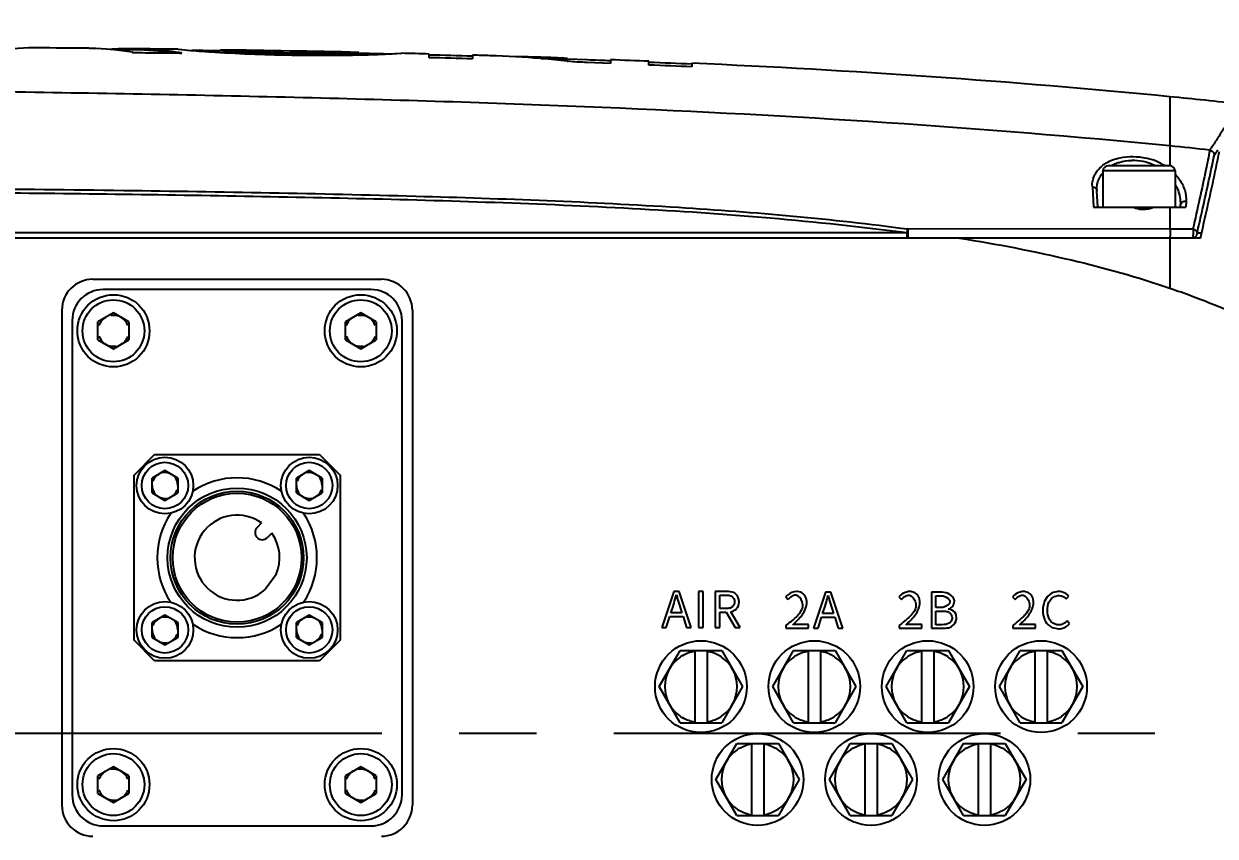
# Model space of a CAD drawing. Header units: millimetres. Extents: x 5828 to 6704, y 123 to 421.
# Drawn here: x 6404.3 to 6410.08, y 195.84 to 199.78 of the extents above; entities that cross this region are included whole.
import ezdxf
from ezdxf import colors
from ezdxf.entities.mleader import LeaderData, LeaderLine
from ezdxf.math import Vec2, Vec3

# ---------------------------------------------------------------- set-up
doc = ezdxf.new("R2010")
doc.units = ezdxf.units.MM
doc.linetypes.add('CENTER', pattern=[0.6, 0.375, -0.075, 0.075, -0.075])
for name, color, linetype in [('中心线', 7, 'Continuous'), ('外形图', 7, 'Continuous'), ('多重引线', 7, 'Continuous')]:
    doc.layers.add(name, color=color, linetype=linetype)
doc.styles.add('微软雅黑', font='msyh.ttc', dxfattribs={"height": 1.5})

msp = doc.modelspace()

# ---------------------------------------------------------------- linework, layer by layer
at = {"layer": '中心线', "linetype": 'CENTER', "ltscale": 5}
msp.add_line((6392.1624, 196.3399), (6436.3067, 196.3399), dxfattribs=at)
at = {"layer": '外形图', "color": 7, "linetype": 'Continuous'}
for p, q in [((6404.8275, 199.6403), (6404.8313, 199.6396)), ((6404.8275, 199.6402), (6404.8313, 199.6396)), ((6404.832, 199.6575), (6404.8292, 199.6575)), ((6404.832, 199.6574), (6404.8292, 199.6575)), ((6404.8318, 199.6525), (6404.8292, 199.6525)), ((6404.8318, 199.6524), (6404.8292, 199.6525)), ((6405.0481, 199.6549), (6405.0648, 199.6533)), ((6405.0482, 199.6549), (6405.0481, 199.6549)), ((6405.0483, 199.6549), (6405.0482, 199.6549)), ((6405.0648, 199.6533), (6405.0665, 199.6532)), ((6405.2546, 199.6471), (6405.2546, 199.6521)), ((6405.2546, 199.6521), (6405.2547, 199.6521)), ((6405.2648, 199.6513), (6405.2546, 199.6521)), ((6405.2648, 199.6463), (6405.2546, 199.6471)), ((6405.3546, 199.641), (6405.3546, 199.646)), ((6405.5892, 199.6335), (6405.5892, 199.6385)), ((6405.8262, 199.6326), (6405.8262, 199.6377)), ((6405.9252, 199.6401), (6405.9253, 199.6401)), ((6405.9254, 199.6351), (6405.9254, 199.6401)), ((6406.1107, 199.6344), (6406.1315, 199.6354)), ((6406.1258, 199.6352), (6406.1315, 199.6354)), ((6406.1315, 199.6354), (6406.1315, 199.6354)), ((6406.2671, 199.6142), (6406.2671, 199.6321)), ((6406.4767, 199.6264), (6406.4767, 199.6085)), ((6406.8082, 199.6098), (6406.8153, 199.6093)), ((6406.8083, 199.6099), (6406.8153, 199.6093)), ((6406.9358, 199.5973), (6406.9421, 199.5967)), ((6406.9359, 199.5974), (6406.9421, 199.5967)), ((6406.9368, 199.6051), (6406.9368, 199.6101)), ((6407.033, 199.6033), (6406.9368, 199.6068)), ((6407.1464, 199.5863), (6407.0326, 199.5906)), ((6407.1464, 199.6041), (6407.1464, 199.5863)), ((6407.3326, 199.5787), (6407.3326, 199.5966)), ((6407.5408, 199.5875), (6407.5408, 199.5697)), ((6409.8598, 199.4248), (6409.8598, 199.1865)), ((6409.8599, 199.1864), (6409.8598, 199.09)), ((6410.066, 199.1853), (6410.0532, 199.1657)), ((6410.0754, 199.1428), (6410.0919, 199.1678)), ((6409.5348, 199.0649), (6409.5348, 198.8899)), ((6409.8848, 199.0649), (6409.5348, 199.0649)), ((6409.8598, 199.0899), (6409.5598, 199.0899)), ((6409.8848, 199.0649), (6409.8848, 198.8899)), ((6409.4835, 198.9879), (6409.489, 198.8897)), ((6409.5098, 198.8899), (6409.5057, 198.9692)), ((6409.489, 198.8899), (6409.9373, 198.8899)), ((6409.8598, 198.89), (6409.8598, 198.7833)), ((6409.9103, 198.8988), (6409.9098, 198.8899)), ((6409.9385, 198.9166), (6409.9373, 198.8899)), ((6394.8601, 198.766), (6408.5854, 198.766)), ((6409.8598, 198.7833), (6408.5879, 198.784)), ((6409.992, 198.7649), (6410.0138, 198.7649)), ((6410.0082, 198.7399), (6394.859, 198.7399)), ((6409.8598, 198.7399), (6409.8598, 198.497)), ((6404.6348, 198.5399), (6406.0348, 198.5399)), ((6405.9848, 198.4899), (6404.6848, 198.4899)), ((6404.4848, 198.3899), (6404.4848, 195.9899)), ((6404.7348, 198.3765), (6404.6598, 198.3332)), ((6404.8098, 198.3332), (6404.7348, 198.3765)), ((6405.9348, 198.3765), (6405.8598, 198.3332)), ((6406.0098, 198.3332), (6405.9348, 198.3765)), ((6406.1848, 198.3899), (6406.1848, 195.9899)), ((6404.5348, 198.3399), (6404.5348, 196.0399)), ((6404.6598, 198.2466), (6404.6598, 198.3332)), ((6404.8098, 198.3332), (6404.8098, 198.2466)), ((6405.8598, 198.2466), (6405.8598, 198.3332)), ((6406.0098, 198.3332), (6406.0098, 198.2466)), ((6406.1348, 196.0399), (6406.1348, 198.3399)), ((6404.6598, 198.2466), (6404.7348, 198.2033)), ((6404.7348, 198.2033), (6404.8098, 198.2466)), ((6405.8598, 198.2466), (6405.9348, 198.2033)), ((6405.9348, 198.2033), (6406.0098, 198.2466)), ((6404.8348, 197.5899), (6404.9348, 197.6899)), ((6404.9348, 197.6899), (6405.7348, 197.6899)), ((6405.7348, 197.6899), (6405.8348, 197.5899)), ((6404.9848, 197.6121), (6404.9223, 197.576)), ((6405.0473, 197.576), (6404.9848, 197.6121)), ((6405.6848, 197.6121), (6405.6223, 197.576)), ((6405.7473, 197.576), (6405.6848, 197.6121)), ((6404.8348, 196.7899), (6404.8348, 197.5899)), ((6404.9223, 197.5038), (6404.9223, 197.576)), ((6405.0473, 197.576), (6405.0473, 197.5038)), ((6405.6223, 197.5038), (6405.6223, 197.576)), ((6405.7473, 197.576), (6405.7473, 197.5038)), ((6405.8348, 197.5899), (6405.8348, 196.7899)), ((6404.9223, 197.5038), (6404.9848, 197.4678)), ((6404.9848, 197.4678), (6405.0473, 197.5038)), ((6405.6223, 197.5038), (6405.6848, 197.4678)), ((6405.6848, 197.4678), (6405.7473, 197.5038)), ((6405.4538, 197.3584), (6405.4321, 197.3366)), ((6405.4815, 197.2872), (6405.5033, 197.3089)), ((6405.5242, 197.1081), (6405.4711, 197.0351)), ((6407.4539, 197.0262), (6407.3945, 196.8512)), ((6407.4785, 197.0262), (6407.4539, 197.0262)), ((6407.538, 196.8512), (6407.4785, 197.0262)), ((6407.5733, 197.0262), (6407.5733, 196.8512)), ((6407.5955, 197.0262), (6407.5733, 197.0262)), ((6407.5955, 196.8512), (6407.5955, 197.0262)), ((6407.6539, 197.0262), (6407.6539, 196.8512)), ((6407.7088, 197.0262), (6407.6539, 197.0262)), ((6408.1897, 197.0226), (6408.1303, 196.8476)), ((6408.2143, 197.0226), (6408.1897, 197.0226)), ((6408.2738, 196.8476), (6408.2143, 197.0226)), ((6408.7025, 197.0226), (6408.7025, 196.8476)), ((6408.7545, 197.0226), (6408.7025, 197.0226)), ((6407.6761, 196.9434), (6407.6761, 197.0083)), ((6407.6761, 197.0083), (6407.7055, 197.0083)), ((6407.9959, 197.0002), (6408.0086, 196.9877)), ((6408.0161, 196.9955), (6408.0086, 196.9877)), ((6408.545, 197.0002), (6408.5576, 196.9877)), ((6408.7247, 196.9481), (6408.7247, 197.0052)), ((6408.7247, 197.0052), (6408.7517, 197.0052)), ((6409.0961, 197.0002), (6409.1088, 196.9877)), ((6409.3573, 196.9899), (6409.3692, 197.0042)), ((6404.9848, 196.9121), (6404.9223, 196.876)), ((6405.0473, 196.876), (6404.9848, 196.9121)), ((6405.6848, 196.9121), (6405.6223, 196.876)), ((6405.7473, 196.876), (6405.6848, 196.9121)), ((6407.4169, 196.8512), (6407.4339, 196.9047)), ((6407.4339, 196.9047), (6407.4979, 196.9047)), ((6407.4394, 196.9223), (6407.448, 196.9491)), ((6407.4924, 196.9223), (6407.4394, 196.9223)), ((6407.484, 196.9491), (6407.4924, 196.9223)), ((6407.4979, 196.9047), (6407.5146, 196.8512)), ((6407.7055, 196.9434), (6407.6761, 196.9434)), ((6407.6761, 196.8512), (6407.6761, 196.9255)), ((6407.6761, 196.9255), (6407.7076, 196.9255)), ((6407.7076, 196.9255), (6407.7501, 196.8512)), ((6407.7752, 196.8512), (6407.7303, 196.9278)), ((6408.1527, 196.8476), (6408.1697, 196.9011)), ((6408.1697, 196.9011), (6408.2337, 196.9011)), ((6408.1752, 196.9187), (6408.1838, 196.9455)), ((6408.2282, 196.9187), (6408.1752, 196.9187)), ((6408.2198, 196.9455), (6408.2282, 196.9187)), ((6408.2337, 196.9011), (6408.2504, 196.8476)), ((6408.7507, 196.9481), (6408.7247, 196.9481)), ((6408.7247, 196.8653), (6408.7247, 196.9312)), ((6408.7247, 196.9312), (6408.7552, 196.9312)), ((6404.9223, 196.8038), (6404.9223, 196.876)), ((6405.0473, 196.876), (6405.0473, 196.8038)), ((6405.6223, 196.8038), (6405.6223, 196.876)), ((6405.7473, 196.876), (6405.7473, 196.8038)), ((6407.3945, 196.8512), (6407.4169, 196.8512)), ((6407.5146, 196.8512), (6407.538, 196.8512)), ((6407.5733, 196.8512), (6407.5955, 196.8512)), ((6407.6539, 196.8512), (6407.6761, 196.8512)), ((6407.7501, 196.8512), (6407.7752, 196.8512)), ((6407.9969, 196.8605), (6407.9969, 196.8476)), ((6407.9969, 196.8476), (6408.1069, 196.8476)), ((6408.1069, 196.8665), (6408.0585, 196.8665)), ((6408.1069, 196.8476), (6408.1069, 196.8665)), ((6408.1303, 196.8476), (6408.1527, 196.8476)), ((6408.2504, 196.8476), (6408.2738, 196.8476)), ((6408.5459, 196.8605), (6408.5459, 196.8476)), ((6408.5459, 196.8476), (6408.656, 196.8476)), ((6408.656, 196.8665), (6408.6075, 196.8665)), ((6408.656, 196.8476), (6408.656, 196.8665)), ((6408.7025, 196.8476), (6408.7583, 196.8476)), ((6408.7552, 196.8653), (6408.7247, 196.8653)), ((6409.0971, 196.8605), (6409.0971, 196.8476)), ((6409.0971, 196.8476), (6409.2072, 196.8476)), ((6409.2072, 196.8665), (6409.1587, 196.8665)), ((6409.2072, 196.8476), (6409.2072, 196.8665)), ((6409.2887, 196.8517), (6409.3198, 196.8445)), ((6409.3735, 196.8696), (6409.3613, 196.8834)), ((6404.9348, 196.6899), (6404.8348, 196.7899)), ((6404.9223, 196.8038), (6404.9848, 196.7678)), ((6404.9848, 196.7678), (6405.0473, 196.8038)), ((6405.6223, 196.8038), (6405.6848, 196.7678)), ((6405.6848, 196.7678), (6405.7473, 196.8038)), ((6405.8348, 196.7899), (6405.7348, 196.6899)), ((6407.3828, 196.5649), (6407.4838, 196.7399)), ((6407.4838, 196.7399), (6407.6859, 196.7399)), ((6407.5548, 196.7373), (6407.5548, 196.3925)), ((6407.6148, 196.7386), (6407.6148, 196.3912)), ((6407.6859, 196.7399), (6407.7869, 196.5649)), ((6407.9328, 196.5649), (6408.0338, 196.7399)), ((6408.0338, 196.7399), (6408.2359, 196.7399)), ((6408.1048, 196.7373), (6408.1048, 196.3925)), ((6408.1648, 196.7386), (6408.1648, 196.3912)), ((6408.2359, 196.7399), (6408.3369, 196.5649)), ((6408.4828, 196.5649), (6408.5838, 196.7399)), ((6408.5838, 196.7399), (6408.7859, 196.7399)), ((6408.6548, 196.7373), (6408.6548, 196.3925)), ((6408.7148, 196.7386), (6408.7148, 196.3912)), ((6408.7859, 196.7399), (6408.8869, 196.5649)), ((6409.0328, 196.5649), (6409.1338, 196.7399)), ((6409.1338, 196.7399), (6409.3359, 196.7399)), ((6409.2048, 196.7373), (6409.2048, 196.3925)), ((6409.2648, 196.7386), (6409.2648, 196.3912)), ((6409.3359, 196.7399), (6409.4369, 196.5649)), ((6405.7348, 196.6899), (6404.9348, 196.6899)), ((6407.4838, 196.3899), (6407.3828, 196.5649)), ((6407.7869, 196.5649), (6407.6859, 196.3899)), ((6408.0338, 196.3899), (6407.9328, 196.5649)), ((6408.3369, 196.5649), (6408.2359, 196.3899)), ((6408.5838, 196.3899), (6408.4828, 196.5649)), ((6408.8869, 196.5649), (6408.7859, 196.3899)), ((6409.1338, 196.3899), (6409.0328, 196.5649)), ((6409.4369, 196.5649), (6409.3359, 196.3899)), ((6407.4838, 196.3899), (6407.6859, 196.3899)), ((6408.0338, 196.3899), (6408.2359, 196.3899)), ((6408.5838, 196.3899), (6408.7859, 196.3899)), ((6409.1338, 196.3899), (6409.3359, 196.3899)), ((6407.6578, 196.1149), (6407.7588, 196.2899)), ((6407.7588, 196.2899), (6407.9609, 196.2899)), ((6407.8298, 196.2873), (6407.8298, 195.9425)), ((6407.8898, 196.2886), (6407.8898, 195.9412)), ((6407.9609, 196.2899), (6408.0619, 196.1149)), ((6408.2078, 196.1149), (6408.3088, 196.2899)), ((6408.3088, 196.2899), (6408.5109, 196.2899)), ((6408.3798, 196.2873), (6408.3798, 195.9425)), ((6408.4398, 196.2886), (6408.4398, 195.9412)), ((6408.5109, 196.2899), (6408.6119, 196.1149)), ((6408.7578, 196.1149), (6408.8588, 196.2899)), ((6408.8588, 196.2899), (6409.0609, 196.2899)), ((6408.9298, 196.2873), (6408.9298, 195.9425)), ((6408.9898, 196.2886), (6408.9898, 195.9412)), ((6409.0609, 196.2899), (6409.1619, 196.1149)), ((6404.7348, 196.1765), (6404.6598, 196.1332)), ((6404.8098, 196.1332), (6404.7348, 196.1765)), ((6405.9348, 196.1765), (6405.8598, 196.1332)), ((6406.0098, 196.1332), (6405.9348, 196.1765)), ((6404.6598, 196.0466), (6404.6598, 196.1332)), ((6404.8098, 196.1332), (6404.8098, 196.0466)), ((6405.8598, 196.0466), (6405.8598, 196.1332)), ((6406.0098, 196.1332), (6406.0098, 196.0466)), ((6407.7588, 195.9399), (6407.6578, 196.1149)), ((6408.0619, 196.1149), (6407.9609, 195.9399)), ((6408.3088, 195.9399), (6408.2078, 196.1149)), ((6408.6119, 196.1149), (6408.5109, 195.9399)), ((6408.8588, 195.9399), (6408.7578, 196.1149)), ((6409.1619, 196.1149), (6409.0609, 195.9399)), ((6404.6598, 196.0466), (6404.7348, 196.0033)), ((6404.7348, 196.0033), (6404.8098, 196.0466)), ((6405.8598, 196.0466), (6405.9348, 196.0033)), ((6405.9348, 196.0033), (6406.0098, 196.0466)), ((6407.7588, 195.9399), (6407.9609, 195.9399)), ((6408.3088, 195.9399), (6408.5109, 195.9399)), ((6408.8588, 195.9399), (6409.0609, 195.9399)), ((6404.6848, 195.8899), (6405.9848, 195.8899))]:
    msp.add_line(p, q, dxfattribs=at)
for centre, radius in [((6404.7348, 198.2899), 0.175), ((6405.9348, 198.2899), 0.175), ((6404.7348, 198.2899), 0.15), ((6405.9348, 198.2899), 0.15), ((6404.9848, 197.5399), 0.1375), ((6404.9848, 197.5399), 0.1125), ((6405.6848, 197.5399), 0.1375), ((6405.6848, 197.5399), 0.1125), ((6405.3348, 197.1899), 0.3375), ((6405.3348, 197.1899), 0.3225), ((6405.3348, 197.1899), 0.3125), ((6404.9848, 196.8399), 0.1375), ((6405.6848, 196.8399), 0.1375), ((6404.9848, 196.8399), 0.1125), ((6405.6848, 196.8399), 0.1125), ((6407.5848, 196.5649), 0.2225), ((6408.1348, 196.5649), 0.2225), ((6408.6848, 196.5649), 0.2225), ((6409.2348, 196.5649), 0.2225), ((6407.8598, 196.1149), 0.2225), ((6408.4098, 196.1149), 0.2225), ((6408.9598, 196.1149), 0.2225), ((6404.7348, 196.0899), 0.175), ((6405.9348, 196.0899), 0.175), ((6404.7348, 196.0899), 0.15), ((6405.9348, 196.0899), 0.15)]:
    msp.add_circle(centre, radius, dxfattribs=at)
for centre, radius, start, end in [((6404.3567, 198.2278), 1.4341, 90.26998, 98.47152), ((6404.356, 198.2436), 1.4183, 89.53568, 90.24504), ((6404.5922, 198.2436), 1.4162, 88.73116, 89.45426), ((6404.591, 198.223), 1.4369, 80.52605, 88.70088), ((6404.8121, 198.1011), 1.5565, 89.36879, 93.62368), ((6403.347, 66.053), 133.6077, 89.364372, 89.411603), ((6404.8114, 198.0857), 1.5669, 82.19274, 89.2542), ((6404.8112, 198.0865), 1.5711, 81.39818, 89.24112), ((6404.8073, 198.0585), 1.5994, 80.69436, 81.40935), ((6405.6391, 206.1856), 6.5575, 264.99049, 265.96869), ((6403.9442, 107.9564), 91.7, 89.181193, 89.26702), ((6403.9442, 107.9567), 91.6998, 89.181124, 89.267021), ((6405.7516, 207.6757), 8.0518, 265.91501, 266.0975), ((6405.7089, 207.5347), 7.9083, 266.33663, 269.13241), ((6403.8582, 102.519), 97.1431, 88.780765, 89.176297), ((6405.7005, 206.7726), 7.135, 267.2213, 269.10649), ((6405.7017, 206.7949), 7.1623, 267.22159, 269.09959), ((6405.7319, 206.6024), 6.9654, 268.82591, 270.77535), ((6405.7333, 206.6238), 6.9918, 268.81918, 270.76127), ((6405.7838, 205.9489), 6.3231, 271.2793, 272.1177), ((6403.9442, 107.9567), 91.6998, 88.676923, 88.76216), ((6403.9442, 107.9564), 91.7, 88.677395, 88.762124), ((6405.7889, 205.7767), 6.1507, 272.12966, 272.99915), ((6404.4494, 128.4584), 71.1919, 88.368144, 88.536918), ((6406.4255, 195.0531), 4.5729, 85.19836, 88.30228), ((6406.6559, 195.0304), 4.5883, 88.09577, 89.62119), ((6406.6558, 195.028), 4.5908, 86.49038, 88.09532), ((6404.3538, 124.9589), 74.6798, 88.371068, 88.531959), ((6404.4494, 128.4584), 71.1919, 88.101125, 88.129327), ((6406.6558, 195.0257), 4.588, 86.48923, 88.09513), ((6406.4244, 195.041), 4.585, 83.5959, 85.10974), ((6404.8583, 140.3087), 59.3395, 87.610168, 87.790109), ((6404.9702, 142.9872), 56.6537, 87.39943, 87.61014), ((6404.9704, 142.9895), 56.6385, 87.39889, 87.60965), ((6406.4242, 164.6246), 34.9694, 83.80103, 84.36176), ((6408.8101, 188.4967), 10.7412, 83.35429, 84.39182), ((6409.6634, 198.9359), 0.178, 112.60177, 119.96782), ((6409.6781, 198.8681), 0.2481, 77.69161, 90.72763), ((6409.6775, 198.8648), 0.2514, 71.01743, 77.72166), ((6409.6774, 198.8302), 0.3046, 67.69808, 77.35521), ((6409.6785, 198.8674), 0.2486, 63.52785, 71.02706), ((6409.6851, 198.8491), 0.2842, 58.34026, 67.69217), ((6409.6349, 198.9732), 0.1308, 140.31498, 143.28173), ((6409.5598, 199.0649), 0.025, 90, 180), ((6409.8598, 199.0649), 0.025, 0, 90), ((6409.7261, 198.8999), 0.2186, 35.01869, 42.48576), ((6409.9253, 198.898), 0.015, 168.87495, 176.97471), ((6404.6348, 198.3899), 0.15, 90, 180), ((6406.0348, 198.3899), 0.15, 0, 90), ((6404.6848, 198.3399), 0.15, 90, 180), ((6405.9848, 198.3399), 0.15, 0, 90), ((6404.7348, 198.2899), 0.075, 120, 160.00237), ((6404.7348, 198.2899), 0.075, 19.99763, 100.00237), ((6405.9348, 198.2899), 0.075, 120, 160.00237), ((6405.9348, 198.2899), 0.075, 19.99763, 100.00237), ((6404.7348, 198.2899), 0.075, 199.99763, 280.00237), ((6404.7348, 198.2899), 0.075, 300, 340.00237), ((6405.9348, 198.2899), 0.075, 199.99763, 280.00237), ((6405.9348, 198.2899), 0.075, 300, 340.00237), ((6404.9848, 197.5399), 0.0625, 120, 160.00237), ((6404.9848, 197.5399), 0.0625, 60, 100.00237), ((6405.6848, 197.5399), 0.0625, 120, 160.00237), ((6405.6848, 197.5399), 0.0625, 60, 100.00237), ((6404.9848, 197.5399), 0.0625, 180, 220.00237), ((6404.9848, 197.5399), 0.0625, 0, 40.00237), ((6405.3348, 197.1899), 0.3875, 56.23899, 123.76155), ((6405.6848, 197.5399), 0.0625, 180, 220.00237), ((6405.6848, 197.5399), 0.0625, 0, 40.00237), ((6404.9848, 197.5399), 0.0625, 240, 280.00237), ((6404.9848, 197.5399), 0.0625, 300, 340.00237), ((6405.6848, 197.5399), 0.0625, 240, 280.00237), ((6405.6848, 197.5399), 0.0625, 300, 340.00237), ((6405.3348, 197.1899), 0.3875, 146.23862, 213.76225), ((6405.3348, 197.1899), 0.2062, 54.7702, 311.35825), ((6405.3348, 197.1899), 0.3875, 326.23864, 33.76102), ((6405.4568, 197.3119), 0.035, 135, 315), ((6405.3348, 197.1899), 0.2062, 336.64174, 35.2298), ((6406.4366, 197.2842), 1.0652, 343.96289, 345.08561), ((6410.6915, 197.918), 3.351, 195.72087, 196.08817), ((6408.0569, 196.9437), 0.0832, 128.93489, 137.21763), ((6407.1762, 197.2794), 1.0612, 343.96611, 345.09304), ((6411.3868, 197.9025), 3.3088, 195.71305, 196.08506), ((6404.9848, 196.8399), 0.0625, 60, 100.00237), ((6405.6848, 196.8399), 0.0625, 60, 100.00237), ((6407.7161, 196.9866), 0.0604, 283.54883, 295.59103), ((6404.9848, 196.8399), 0.0625, 120, 160.00237), ((6404.9848, 196.8399), 0.0625, 0, 40.00237), ((6405.3348, 197.1899), 0.3875, 236.23697, 303.76155), ((6405.6848, 196.8399), 0.0625, 120, 160.00237), ((6405.6848, 196.8399), 0.0625, 0, 40.00237), ((6404.9848, 196.8399), 0.0625, 180, 220.00237), ((6404.9848, 196.8399), 0.0625, 240, 280.00237), ((6404.9848, 196.8399), 0.0625, 300, 340.00237), ((6405.6848, 196.8399), 0.0625, 180, 220.00237), ((6405.6848, 196.8399), 0.0625, 240, 280.00237), ((6405.6848, 196.8399), 0.0625, 300, 340.00237), ((6407.5848, 196.5649), 0.175, 124.86379, 235.13621), ((6407.585, 196.5647), 0.1753, 119.90287, 124.8667), ((6407.5847, 196.5647), 0.1753, 55.1333, 60.09713), ((6407.5848, 196.5649), 0.175, 304.86379, 55.13621), ((6408.1348, 196.5649), 0.175, 124.86379, 235.13621), ((6408.135, 196.5647), 0.1753, 119.90287, 124.8667), ((6408.1347, 196.5647), 0.1753, 55.1333, 60.09713), ((6408.1348, 196.5649), 0.175, 304.86379, 55.13621), ((6408.6848, 196.5649), 0.175, 124.86379, 235.13621), ((6408.685, 196.5647), 0.1753, 119.90287, 124.8667), ((6408.6847, 196.5647), 0.1753, 55.1333, 60.09713), ((6408.6848, 196.5649), 0.175, 304.86379, 55.13621), ((6409.2348, 196.5649), 0.175, 124.86379, 235.13621), ((6409.235, 196.5647), 0.1753, 119.90287, 124.8667), ((6409.2347, 196.5647), 0.1753, 55.1333, 60.09713), ((6409.2348, 196.5649), 0.175, 304.86379, 55.13621), ((6407.585, 196.5652), 0.1753, 235.1333, 240.09714), ((6407.5846, 196.5652), 0.1753, 299.90232, 304.86754), ((6408.135, 196.5652), 0.1753, 235.1333, 240.09714), ((6408.1346, 196.5652), 0.1753, 299.90232, 304.86754), ((6408.685, 196.5652), 0.1753, 235.1333, 240.09714), ((6408.6846, 196.5652), 0.1753, 299.90232, 304.86754), ((6409.235, 196.5652), 0.1753, 235.1333, 240.09714), ((6409.2346, 196.5652), 0.1753, 299.90232, 304.86754), ((6407.86, 196.1147), 0.1753, 119.90287, 124.8667), ((6407.8597, 196.1147), 0.1753, 55.1333, 60.09713), ((6408.41, 196.1147), 0.1753, 119.90287, 124.8667), ((6408.4097, 196.1147), 0.1753, 55.1333, 60.09713), ((6408.96, 196.1147), 0.1753, 119.90287, 124.8667), ((6408.9597, 196.1147), 0.1753, 55.1333, 60.09713), ((6407.8598, 196.1149), 0.175, 124.86379, 235.13621), ((6407.8598, 196.1149), 0.175, 304.86379, 55.13621), ((6408.4098, 196.1149), 0.175, 124.86379, 235.13621), ((6408.4098, 196.1149), 0.175, 304.86379, 55.13621), ((6408.9598, 196.1149), 0.175, 124.86379, 235.13621), ((6408.9598, 196.1149), 0.175, 304.86379, 55.13621), ((6404.7348, 196.0899), 0.075, 120, 160.00237), ((6404.7348, 196.0899), 0.075, 19.99763, 100.00237), ((6405.9348, 196.0899), 0.075, 120, 160.00237), ((6405.9348, 196.0899), 0.075, 19.99763, 100.00237), ((6404.6848, 196.0399), 0.15, 180, 270), ((6404.7348, 196.0899), 0.075, 199.99763, 280.00237), ((6404.7348, 196.0899), 0.075, 300, 340.00237), ((6405.9348, 196.0899), 0.075, 199.99763, 280.00237), ((6405.9348, 196.0899), 0.075, 300, 340.00237), ((6405.9848, 196.0399), 0.15, 270, 0), ((6404.6348, 195.9899), 0.15, 180, 270), ((6406.0348, 195.9899), 0.15, 270, 0), ((6407.86, 196.1152), 0.1753, 235.1333, 240.09714), ((6407.8596, 196.1152), 0.1753, 299.90232, 304.86754), ((6408.41, 196.1152), 0.1753, 235.1333, 240.09714), ((6408.4096, 196.1152), 0.1753, 299.90232, 304.86754), ((6408.96, 196.1152), 0.1753, 235.1333, 240.09714), ((6408.9596, 196.1152), 0.1753, 299.90232, 304.86754)]:
    msp.add_arc(centre, radius, start, end, dxfattribs=at)
for points in [[(6404.6057, 199.6598), (6404.5263, 199.6605), (6404.4469, 199.6612), (6404.3675, 199.6619)], [(6405.0482, 199.6549), (6404.976, 199.6558), (6404.9038, 199.6567), (6404.8315, 199.6575)], [(6406.2671, 199.6321), (6406.2219, 199.6332), (6406.1767, 199.6344), (6406.1315, 199.6354)], [(6406.5609, 199.624), (6406.5329, 199.6248), (6406.5048, 199.6256), (6406.4767, 199.6264)], [(6407.1464, 199.5991), (6407.1086, 199.6005), (6407.0708, 199.6019), (6407.033, 199.6033)], [(6409.8598, 199.4248), (6409.0887, 199.5009), (6408.3149, 199.5523), (6407.5408, 199.5875)], [(6409.516, 199.0272), (6409.5198, 199.0357), (6409.5245, 199.0439), (6409.5301, 199.0513)], [(6409.5057, 198.9692), (6409.5046, 198.9888), (6409.508, 199.0092), (6409.516, 199.0272)], [(6409.6795, 198.8899), (6409.6893, 198.886), (6409.6995, 198.883), (6409.7098, 198.8812)], [(6408.5854, 198.7565), (6408.5854, 198.7597), (6408.5854, 198.7628), (6408.5854, 198.766)], [(6409.9714, 198.7833), (6409.9342, 198.7834), (6409.897, 198.7833), (6409.8598, 198.7835)], [(6409.9885, 198.7521), (6409.9858, 198.7474), (6409.9813, 198.7436), (6409.9763, 198.7416)], [(6409.992, 198.7649), (6409.992, 198.7605), (6409.9907, 198.7559), (6409.9885, 198.7521)], [(6407.7439, 197.0207), (6407.7334, 197.0255), (6407.7205, 197.0262), (6407.7088, 197.0262)], [(6408.0496, 197.0258), (6408.0335, 197.0257), (6408.0173, 197.0186), (6408.0047, 197.0084)], [(6408.7926, 197.011), (6408.7808, 197.0185), (6408.7678, 197.0226), (6408.7545, 197.0226)], [(6407.448, 196.9491), (6407.4522, 196.9626), (6407.4564, 196.9762), (6407.4603, 196.9899)], [(6407.4717, 196.9894), (6407.4756, 196.9759), (6407.4797, 196.9624), (6407.484, 196.9491)], [(6407.7055, 197.0083), (6407.7116, 197.0083), (6407.7182, 197.0083), (6407.7243, 197.007)], [(6408.0313, 197.0053), (6408.0259, 197.003), (6408.0207, 196.9995), (6408.0161, 196.9955)], [(6408.1838, 196.9455), (6408.188, 196.959), (6408.1922, 196.9726), (6408.1961, 196.9863)], [(6408.2075, 196.9858), (6408.2114, 196.9723), (6408.2155, 196.9588), (6408.2198, 196.9455)], [(6408.5576, 196.9877), (6408.5633, 196.9946), (6408.5716, 197.0017), (6408.5802, 197.0054)], [(6408.7517, 197.0052), (6408.7565, 197.0052), (6408.7619, 197.004), (6408.7673, 197.002)], [(6408.7673, 197.002), (6408.7778, 196.998), (6408.7879, 196.9907), (6408.7915, 196.9829)], [(6409.1088, 196.9877), (6409.1145, 196.9946), (6409.1228, 197.0017), (6409.1314, 197.0054)], [(6409.3366, 197.0037), (6409.3445, 197.0009), (6409.3517, 196.9959), (6409.3573, 196.9899)], [(6407.7162, 196.9439), (6407.7126, 196.9435), (6407.709, 196.9434), (6407.7055, 196.9434)], [(6408.0334, 196.8906), (6408.0385, 196.8949), (6408.0436, 196.8994), (6408.0484, 196.9041)], [(6408.05, 196.884), (6408.0561, 196.8899), (6408.062, 196.896), (6408.0675, 196.9024)], [(6408.5945, 196.9013), (6408.5898, 196.8969), (6408.585, 196.8927), (6408.58, 196.8886)], [(6408.6067, 196.9138), (6408.6028, 196.9094), (6408.5987, 196.9053), (6408.5945, 196.9013)], [(6408.5995, 196.8844), (6408.6056, 196.8904), (6408.6115, 196.8965), (6408.617, 196.903)], [(6408.7589, 196.949), (6408.7561, 196.9484), (6408.7533, 196.9481), (6408.7507, 196.9481)], [(6408.7552, 196.9312), (6408.7611, 196.9312), (6408.7673, 196.9312), (6408.7732, 196.9303)], [(6408.7732, 196.9303), (6408.7786, 196.9295), (6408.7837, 196.928), (6408.7883, 196.9251)], [(6408.7861, 196.9412), (6408.7885, 196.9417), (6408.7909, 196.9425), (6408.7932, 196.9436)], [(6408.7883, 196.9251), (6408.7928, 196.9222), (6408.7967, 196.9179), (6408.7993, 196.9129)], [(6409.1457, 196.9013), (6409.141, 196.8969), (6409.1362, 196.8927), (6409.1312, 196.8886)], [(6409.1579, 196.9138), (6409.154, 196.9094), (6409.1499, 196.9053), (6409.1457, 196.9013)], [(6409.1507, 196.8844), (6409.1568, 196.8904), (6409.1627, 196.8965), (6409.1682, 196.903)], [(6407.9969, 196.8605), (6408.0039, 196.8667), (6408.0113, 196.8726), (6408.0186, 196.8785)], [(6408.0298, 196.8648), (6408.0365, 196.8712), (6408.0434, 196.8775), (6408.05, 196.884)], [(6408.0585, 196.8665), (6408.0489, 196.8665), (6408.0393, 196.8655), (6408.0298, 196.8648)], [(6408.5637, 196.8753), (6408.5577, 196.8704), (6408.5517, 196.8656), (6408.5459, 196.8605)], [(6408.58, 196.8886), (6408.5747, 196.8841), (6408.5692, 196.8797), (6408.5637, 196.8753)], [(6408.5789, 196.8648), (6408.5857, 196.8713), (6408.5927, 196.8777), (6408.5995, 196.8844)], [(6408.6075, 196.8665), (6408.5979, 196.8665), (6408.5884, 196.8655), (6408.5789, 196.8648)], [(6408.7583, 196.8476), (6408.7632, 196.8476), (6408.7683, 196.8478), (6408.7733, 196.8483)], [(6408.7733, 196.8483), (6408.7778, 196.8488), (6408.7822, 196.8495), (6408.7865, 196.8507)], [(6409.1149, 196.8753), (6409.1089, 196.8704), (6409.1029, 196.8656), (6409.0971, 196.8605)], [(6409.1312, 196.8886), (6409.1258, 196.8841), (6409.1204, 196.8797), (6409.1149, 196.8753)], [(6409.13, 196.8648), (6409.1369, 196.8713), (6409.1439, 196.8777), (6409.1507, 196.8844)], [(6409.1587, 196.8665), (6409.1491, 196.8665), (6409.1396, 196.8655), (6409.13, 196.8648)], [(6409.2939, 196.872), (6409.287, 196.8764), (6409.2811, 196.8824), (6409.2768, 196.8892)], [(6409.3613, 196.8834), (6409.3552, 196.8767), (6409.3475, 196.871), (6409.339, 196.8676)], [(6407.4976, 196.7166), (6407.5152, 196.7268), (6407.5348, 196.7341), (6407.5548, 196.7373)], [(6407.6148, 196.7373), (6407.6348, 196.7341), (6407.6545, 196.7268), (6407.672, 196.7166)], [(6408.0476, 196.7166), (6408.0652, 196.7268), (6408.0848, 196.7341), (6408.1048, 196.7373)], [(6408.1648, 196.7373), (6408.1848, 196.7341), (6408.2045, 196.7268), (6408.222, 196.7166)], [(6408.5976, 196.7166), (6408.6152, 196.7268), (6408.6348, 196.7341), (6408.6548, 196.7373)], [(6408.7148, 196.7373), (6408.7348, 196.7341), (6408.7545, 196.7268), (6408.772, 196.7166)], [(6409.1476, 196.7166), (6409.1652, 196.7268), (6409.1848, 196.7341), (6409.2048, 196.7373)], [(6409.2648, 196.7373), (6409.2848, 196.7341), (6409.3045, 196.7268), (6409.322, 196.7166)], [(6407.5548, 196.3925), (6407.5348, 196.3958), (6407.5152, 196.4031), (6407.4976, 196.4132)], [(6407.672, 196.4132), (6407.6545, 196.4031), (6407.6348, 196.3958), (6407.6148, 196.3925)], [(6408.1048, 196.3925), (6408.0848, 196.3958), (6408.0652, 196.4031), (6408.0476, 196.4132)], [(6408.222, 196.4132), (6408.2045, 196.4031), (6408.1848, 196.3958), (6408.1648, 196.3925)], [(6408.6548, 196.3925), (6408.6348, 196.3958), (6408.6152, 196.4031), (6408.5976, 196.4132)], [(6408.772, 196.4132), (6408.7545, 196.4031), (6408.7348, 196.3958), (6408.7148, 196.3925)], [(6409.2048, 196.3925), (6409.1848, 196.3958), (6409.1652, 196.4031), (6409.1476, 196.4132)], [(6409.322, 196.4132), (6409.3045, 196.4031), (6409.2848, 196.3958), (6409.2648, 196.3925)], [(6407.7726, 196.2666), (6407.7902, 196.2768), (6407.8098, 196.2841), (6407.8298, 196.2873)], [(6407.8898, 196.2873), (6407.9098, 196.2841), (6407.9295, 196.2768), (6407.947, 196.2666)], [(6408.3226, 196.2666), (6408.3402, 196.2768), (6408.3598, 196.2841), (6408.3798, 196.2873)], [(6408.4398, 196.2873), (6408.4598, 196.2841), (6408.4795, 196.2768), (6408.497, 196.2666)], [(6408.8726, 196.2666), (6408.8902, 196.2768), (6408.9098, 196.2841), (6408.9298, 196.2873)], [(6408.9898, 196.2873), (6409.0098, 196.2841), (6409.0295, 196.2768), (6409.047, 196.2666)], [(6407.8298, 195.9425), (6407.8098, 195.9458), (6407.7902, 195.9531), (6407.7726, 195.9632)], [(6407.947, 195.9632), (6407.9295, 195.9531), (6407.9098, 195.9458), (6407.8898, 195.9425)], [(6408.3798, 195.9425), (6408.3598, 195.9458), (6408.3402, 195.9531), (6408.3226, 195.9632)], [(6408.497, 195.9632), (6408.4795, 195.9531), (6408.4598, 195.9458), (6408.4398, 195.9425)], [(6408.9298, 195.9425), (6408.9098, 195.9458), (6408.8902, 195.9531), (6408.8726, 195.9632)], [(6409.047, 195.9632), (6409.0295, 195.9531), (6409.0098, 195.9458), (6408.9898, 195.9425)]]:
    msp.add_open_spline(points, degree=3, dxfattribs=at)
for points, knots in [([(6404.8313, 199.6396), (6404.8509, 199.6394), (6404.8997, 199.6378), (6404.9779, 199.6389), (6405.0366, 199.6372), (6405.0659, 199.6368)], [0, 0, 0, 0, 0.250006, 0.625001, 1, 1, 1, 1]), ([(6405.3546, 199.646), (6405.3444, 199.6465), (6405.3145, 199.6482), (6405.2846, 199.65), (6405.2648, 199.6513)], [0, 0, 0, 0, 0.338241, 1, 1, 1, 1]), ([(6405.3546, 199.641), (6405.3444, 199.6415), (6405.3145, 199.6432), (6405.2846, 199.645), (6405.2648, 199.6463)], [0, 0, 0, 0, 0.338173, 1, 1, 1, 1]), ([(6405.5892, 199.6273), (6405.619, 199.6268), (6405.7309, 199.6252), (6405.8429, 199.6256), (6405.925, 199.6275)], [0, 0, 0, 0, 0.266151, 1, 1, 1, 1]), ([(6405.9157, 199.6397), (6405.9111, 199.6396), (6405.8812, 199.6387), (6405.8514, 199.6381), (6405.8262, 199.6376)], [0, 0, 0, 0, 0.155705, 1, 1, 1, 1]), ([(6405.9157, 199.6347), (6405.911, 199.6345), (6405.8812, 199.6337), (6405.8514, 199.6331), (6405.8262, 199.6326)], [0, 0, 0, 0, 0.155776, 1, 1, 1, 1]), ([(6405.9254, 199.6401), (6405.9253, 199.6399), (6405.9241, 199.6403), (6405.9227, 199.6398), (6405.9195, 199.6399), (6405.9171, 199.6398), (6405.9157, 199.6397)], [0, 0, 0, 0, 0.062655, 0.249486, 0.561583, 1, 1, 1, 1]), ([(6405.9254, 199.6351), (6405.9253, 199.6349), (6405.9241, 199.6352), (6405.9227, 199.6348), (6405.9195, 199.6349), (6405.9171, 199.6347), (6405.9157, 199.6347)], [0, 0, 0, 0, 0.062761, 0.249645, 0.561715, 1, 1, 1, 1]), ([(6407.0326, 199.5906), (6407.0161, 199.5912), (6406.9859, 199.593), (6406.9558, 199.5951), (6406.9421, 199.5967)], [0, 0, 0, 0, 0.545998, 1, 1, 1, 1]), ([(6409.8599, 199.1864), (6408.9441, 199.2763), (6407.5707, 199.3623), (6405.734, 199.4211), (6404.3385, 199.4474), (6402.8957, 199.4669), (6400.7309, 199.4871), (6399.0441, 199.4838), (6397.8598, 199.4672)], [0, 0, 0, 0, 0.229904, 0.343574, 0.459126, 0.578614, 0.704076, 1, 1, 1, 1]), ([(6410.2002, 199.3895), (6410.1999, 199.3895), (6410.1992, 199.3879), (6410.1975, 199.3859), (6410.195, 199.3816), (6410.1913, 199.376), (6410.1866, 199.3687), (6410.1781, 199.3559), (6410.1647, 199.3358), (6410.1457, 199.307), (6410.1226, 199.2719), (6410.0956, 199.2307), (6410.0763, 199.2011), (6410.066, 199.1853)], [0, 0, 0, 0, 0.004448, 0.016354, 0.035962, 0.063437, 0.098919, 0.142394, 0.253003, 0.39463, 0.566711, 0.768697, 1, 1, 1, 1]), ([(6410.0532, 199.1656), (6410.0473, 199.1344), (6410.0313, 199.0557), (6410.0038, 198.9282), (6409.982, 198.8322), (6409.9714, 198.7833)], [0, 0, 0, 0, 0.244135, 0.616244, 1, 1, 1, 1]), ([(6410.0082, 198.7399), (6410.0163, 198.7761), (6410.048, 198.9159), (6410.0791, 199.0559), (6410.1002, 199.16)], [0, 0, 0, 0, 0.25885, 1, 1, 1, 1]), ([(6410.0532, 199.1656), (6410.0589, 199.1647), (6410.0698, 199.1594), (6410.0749, 199.1483), (6410.0754, 199.1428)], [0, 0, 0, 0, 0.514116, 1, 1, 1, 1]), ([(6409.5206, 199.0805), (6409.5223, 199.0822), (6409.5294, 199.0888), (6409.5372, 199.0947), (6409.5433, 199.0988)], [0, 0, 0, 0, 0.241595, 1, 1, 1, 1]), ([(6409.5433, 199.0988), (6409.5461, 199.1007), (6409.5582, 199.1082), (6409.5712, 199.1144), (6409.5814, 199.1183)], [0, 0, 0, 0, 0.238352, 1, 1, 1, 1]), ([(6409.5814, 199.1183), (6409.5932, 199.1228), (6409.646, 199.1381), (6409.7031, 199.1366), (6409.7441, 199.1274)], [0, 0, 0, 0, 0.23186, 1, 1, 1, 1]), ([(6409.595, 199.1002), (6409.6009, 199.1027), (6409.6266, 199.1119), (6409.6541, 199.1159), (6409.675, 199.1162)], [0, 0, 0, 0, 0.236086, 1, 1, 1, 1]), ([(6409.992, 198.7649), (6409.9994, 198.7973), (6410.0282, 198.923), (6410.0562, 199.049), (6410.0754, 199.1428)], [0, 0, 0, 0, 0.25726, 1, 1, 1, 1]), ([(6409.4835, 198.9879), (6409.4826, 199.0043), (6409.4877, 199.0393), (6409.508, 199.0683), (6409.5206, 199.0805)], [0, 0, 0, 0, 0.48368, 1, 1, 1, 1]), ([(6403.2383, 198.9839), (6403.7539, 198.9822), (6404.742, 198.9737), (6406.1547, 198.9488), (6407.4236, 198.9017), (6408.2187, 198.8336), (6408.5879, 198.7837)], [0, 0, 0, 0, 0.288797, 0.553477, 0.791345, 1, 1, 1, 1]), ([(6409.4835, 198.9879), (6409.489, 198.9875), (6409.4996, 198.9841), (6409.5054, 198.9739), (6409.5057, 198.9692)], [0, 0, 0, 0, 0.53564, 1, 1, 1, 1]), ([(6409.8859, 198.9997), (6409.8903, 198.9918), (6409.9054, 198.9603), (6409.9116, 198.9246), (6409.9103, 198.8988)], [0, 0, 0, 0, 0.260932, 1, 1, 1, 1]), ([(6409.9051, 199.0254), (6409.9165, 199.0091), (6409.9342, 198.9741), (6409.9394, 198.9351), (6409.9385, 198.9166)], [0, 0, 0, 0, 0.51796, 1, 1, 1, 1]), ([(6403.2379, 198.9655), (6403.6839, 198.9643), (6404.5761, 198.957), (6405.6914, 198.9393), (6406.5834, 198.9147), (6407.2522, 198.8861), (6407.9203, 198.8426), (6408.3641, 198.7944), (6408.5854, 198.766)], [0, 0, 0, 0, 0.249941, 0.499933, 0.624942, 0.749958, 0.874978, 1, 1, 1, 1]), ([(6409.7098, 198.8812), (6409.7162, 198.8801), (6409.7397, 198.8776), (6409.7644, 198.8819), (6409.7797, 198.8899)], [0, 0, 0, 0, 0.271075, 1, 1, 1, 1]), ([(6409.9385, 198.9166), (6409.9323, 198.9174), (6409.9201, 198.9158), (6409.9115, 198.906), (6409.9105, 198.9009)], [0, 0, 0, 0, 0.550126, 1, 1, 1, 1]), ([(6408.5864, 198.7425), (6408.5863, 198.7445), (6408.5848, 198.749), (6408.5853, 198.7538), (6408.5854, 198.7565)], [0, 0, 0, 0, 0.414924, 1, 1, 1, 1]), ([(6408.5854, 198.766), (6408.5856, 198.7677), (6408.5864, 198.7737), (6408.5873, 198.7798), (6408.5879, 198.7841)], [0, 0, 0, 0, 0.284075, 1, 1, 1, 1]), ([(6408.5879, 198.7841), (6408.5893, 198.7763), (6408.5893, 198.7624), (6408.5889, 198.7483), (6408.5872, 198.7425)], [0, 0, 0, 0, 0.571068, 1, 1, 1, 1]), ([(6409.8598, 198.7835), (6409.8618, 198.7755), (6409.8622, 198.7637), (6409.8607, 198.7497), (6409.8593, 198.7437), (6409.8579, 198.7414)], [0, 0, 0, 0, 0.577557, 0.807718, 1, 1, 1, 1]), ([(6409.9675, 198.7399), (6409.9693, 198.7399), (6409.9719, 198.7472), (6409.9725, 198.7519), (6409.9729, 198.7558)], [0, 0, 0, 0, 0.316918, 1, 1, 1, 1]), ([(6409.9714, 198.7833), (6409.9764, 198.7822), (6409.9855, 198.7781), (6409.9913, 198.7694), (6409.992, 198.7649)], [0, 0, 0, 0, 0.530975, 1, 1, 1, 1]), ([(6409.9714, 198.7833), (6409.9719, 198.7814), (6409.9734, 198.7723), (6409.9735, 198.763), (6409.9729, 198.7558)], [0, 0, 0, 0, 0.214706, 1, 1, 1, 1]), ([(6408.8388, 198.7399), (6409.0206, 198.7107), (6409.3648, 198.6448), (6409.7027, 198.5505), (6409.8598, 198.4969)], [0, 0, 0, 0, 0.525949, 1, 1, 1, 1]), ([(6409.8598, 198.497), (6409.9318, 198.4725), (6410.1101, 198.4062), (6410.3867, 198.2789), (6410.5808, 198.1578), (6410.6725, 198.0905)], [0, 0, 0, 0, 0.250164, 0.625661, 1, 1, 1, 1]), ([(6407.7422, 196.9321), (6407.7501, 196.9359), (6407.7682, 196.9499), (6407.7737, 196.9869), (6407.7581, 197.0131), (6407.7457, 197.0198), (6407.7439, 197.0207)], [0, 0, 0, 0, 0.237283, 0.600063, 0.94422, 1, 1, 1, 1]), ([(6408.0675, 196.9024), (6408.0741, 196.9102), (6408.0932, 196.9366), (6408.105, 196.9825), (6408.0816, 197.0186), (6408.0619, 197.0255), (6408.0512, 197.0258), (6408.0496, 197.0258)], [0, 0, 0, 0, 0.195115, 0.622159, 0.79804, 0.969504, 1, 1, 1, 1]), ([(6408.598, 197.0259), (6408.5906, 197.0259), (6408.5704, 197.022), (6408.5536, 197.0095), (6408.545, 197.0002)], [0, 0, 0, 0, 0.36527, 1, 1, 1, 1]), ([(6408.6401, 196.9403), (6408.6465, 196.9561), (6408.6509, 196.9827), (6408.6347, 197.0152), (6408.6141, 197.0247), (6408.6014, 197.0259), (6408.598, 197.0259)], [0, 0, 0, 0, 0.436806, 0.668258, 0.909287, 1, 1, 1, 1]), ([(6409.1492, 197.0259), (6409.1418, 197.0259), (6409.1216, 197.022), (6409.1048, 197.0095), (6409.0961, 197.0002)], [0, 0, 0, 0, 0.365268, 1, 1, 1, 1]), ([(6409.1913, 196.9403), (6409.1977, 196.9561), (6409.2021, 196.9827), (6409.1859, 197.0152), (6409.1653, 197.0247), (6409.1526, 197.0259), (6409.1492, 197.0259)], [0, 0, 0, 0, 0.436791, 0.668246, 0.909282, 1, 1, 1, 1]), ([(6409.3162, 197.0257), (6409.3115, 197.0255), (6409.2937, 197.0229), (6409.2755, 197.0125), (6409.2654, 197.0012), (6409.2641, 196.9996)], [0, 0, 0, 0, 0.235544, 0.898539, 1, 1, 1, 1]), ([(6409.3692, 197.0042), (6409.3613, 197.0131), (6409.3436, 197.0239), (6409.3238, 197.0261), (6409.3162, 197.0257)], [0, 0, 0, 0, 0.611973, 1, 1, 1, 1]), ([(6407.7472, 196.9692), (6407.7455, 196.9619), (6407.7377, 196.9486), (6407.7235, 196.9447), (6407.7162, 196.9439)], [0, 0, 0, 0, 0.502127, 1, 1, 1, 1]), ([(6407.7243, 197.007), (6407.7281, 197.0062), (6407.7378, 197.0028), (6407.7443, 196.9935), (6407.7464, 196.9868)], [0, 0, 0, 0, 0.363005, 1, 1, 1, 1]), ([(6407.7464, 196.9868), (6407.7473, 196.984), (6407.7483, 196.978), (6407.7478, 196.9721), (6407.7472, 196.9692)], [0, 0, 0, 0, 0.499451, 1, 1, 1, 1]), ([(6408.0484, 196.9041), (6408.0524, 196.908), (6408.0642, 196.9204), (6408.0797, 196.9438), (6408.0795, 196.9805), (6408.0558, 197.0115), (6408.0362, 197.0074), (6408.0313, 197.0053)], [0, 0, 0, 0, 0.120456, 0.363375, 0.574486, 0.889308, 1, 1, 1, 1]), ([(6408.5802, 197.0054), (6408.5857, 197.0077), (6408.5983, 197.01), (6408.6166, 196.9955), (6408.6287, 196.973), (6408.6281, 196.9416), (6408.6152, 196.9233), (6408.6071, 196.9143), (6408.6067, 196.9138)], [0, 0, 0, 0, 0.130926, 0.296161, 0.494392, 0.720147, 0.985713, 1, 1, 1, 1]), ([(6408.7915, 196.9829), (6408.7924, 196.9809), (6408.796, 196.9666), (6408.7748, 196.9525), (6408.7589, 196.949)], [0, 0, 0, 0, 0.141221, 1, 1, 1, 1]), ([(6408.7932, 196.9436), (6408.7993, 196.9467), (6408.8121, 196.9593), (6408.8186, 196.9893), (6408.802, 197.005), (6408.7926, 197.011)], [0, 0, 0, 0, 0.248464, 0.607182, 1, 1, 1, 1]), ([(6409.1314, 197.0054), (6409.1369, 197.0077), (6409.1495, 197.01), (6409.1678, 196.9955), (6409.1799, 196.973), (6409.1793, 196.9416), (6409.1663, 196.9233), (6409.1583, 196.9143), (6409.1579, 196.9138)], [0, 0, 0, 0, 0.130933, 0.29617, 0.494402, 0.720157, 0.98572, 1, 1, 1, 1]), ([(6409.2641, 196.9996), (6409.2564, 196.9902), (6409.2443, 196.9649), (6409.2419, 196.9232), (6409.2517, 196.8803), (6409.2739, 196.8591), (6409.2873, 196.8523), (6409.2887, 196.8516)], [0, 0, 0, 0, 0.215768, 0.480618, 0.736171, 0.97323, 1, 1, 1, 1]), ([(6409.2768, 196.8892), (6409.2759, 196.8906), (6409.2682, 196.9039), (6409.265, 196.9337), (6409.2681, 196.9712), (6409.2833, 196.9904), (6409.2908, 196.9961)], [0, 0, 0, 0, 0.043503, 0.395954, 0.757803, 1, 1, 1, 1]), ([(6409.2908, 196.9961), (6409.2933, 196.9981), (6409.3051, 197.0055), (6409.3219, 197.0081), (6409.3344, 197.0045), (6409.3366, 197.0037)], [0, 0, 0, 0, 0.198275, 0.855728, 1, 1, 1, 1]), ([(6408.617, 196.903), (6408.6231, 196.9103), (6408.6317, 196.9221), (6408.6382, 196.9356), (6408.6401, 196.9403)], [0, 0, 0, 0, 0.662796, 1, 1, 1, 1]), ([(6408.7865, 196.8507), (6408.7921, 196.8522), (6408.81, 196.8595), (6408.829, 196.8885), (6408.8211, 196.929), (6408.7972, 196.9396), (6408.7861, 196.9412)], [0, 0, 0, 0, 0.135915, 0.453607, 0.733139, 1, 1, 1, 1]), ([(6408.7993, 196.9129), (6408.8015, 196.9088), (6408.8045, 196.8985), (6408.8015, 196.888), (6408.7985, 196.883)], [0, 0, 0, 0, 0.442271, 1, 1, 1, 1]), ([(6409.1682, 196.903), (6409.1743, 196.9103), (6409.1829, 196.9221), (6409.1894, 196.9356), (6409.1913, 196.9403)], [0, 0, 0, 0, 0.66277, 1, 1, 1, 1]), ([(6408.0186, 196.8785), (6408.023, 196.882), (6408.0279, 196.886), (6408.0328, 196.8901), (6408.0334, 196.8906)], [0, 0, 0, 0, 0.877139, 1, 1, 1, 1]), ([(6408.7985, 196.883), (6408.7961, 196.8789), (6408.7847, 196.8662), (6408.7669, 196.8653), (6408.7552, 196.8653)], [0, 0, 0, 0, 0.277018, 1, 1, 1, 1]), ([(6409.3153, 196.8644), (6409.3101, 196.865), (6409.3026, 196.867), (6409.2958, 196.8707), (6409.2939, 196.872)], [0, 0, 0, 0, 0.693004, 1, 1, 1, 1]), ([(6409.339, 196.8676), (6409.3364, 196.8665), (6409.3288, 196.8641), (6409.3206, 196.8638), (6409.3153, 196.8644)], [0, 0, 0, 0, 0.341658, 1, 1, 1, 1]), ([(6409.3198, 196.8445), (6409.3246, 196.8445), (6409.3446, 196.847), (6409.3635, 196.858), (6409.3735, 196.8696)], [0, 0, 0, 0, 0.238001, 1, 1, 1, 1])]:
    msp.add_open_spline(points, degree=3, knots=knots, dxfattribs=at)

# ---------------------------------------------------------------- leaders
at = {"layer": '多重引线'}
ml = msp.add_multileader_mtext('Standard', dxfattribs=at)
ml.set_content('2×M4 depth8', style='微软雅黑')
ml.set_leader_properties()
ml.build(insert=Vec2(0, 0))
ml.multileader.update_dxf_attribs({"text_left_attachment_type": 5, "text_right_attachment_type": 5, "dogleg_length": 1, "arrow_head_size": 1.25})
ctx = ml.context
ctx.base_point, ctx.char_height, ctx.arrow_head_size, ctx.landing_gap_size, ctx.plane_origin = Vec3(6400.2133, 202.4851), 1.5, 1.25, 0.5, Vec3(6419.9348, 196.9649)
ctx.left_attachment, ctx.right_attachment, ctx.text_align_type = 5, 5, 2
notes = []
notes.append((ctx, [(0, (1, 1, 0), (6415.1081, 202.4851), (-1, 0), 1, [(0, [(6419.9348, 196.9649)], 0, [])])]))
ctx.mtext.insert, ctx.mtext.alignment, ctx.mtext.flow_direction = Vec3(6413.6081, 204.5632), 3, 5
for ctx, leaders in notes:
    for number, flags, end, landing, length, lines in leaders:
        leader = LeaderData()
        leader.index, (leader.has_last_leader_line, leader.has_dogleg_vector, leader.attachment_direction) = number, flags
        leader.last_leader_point, leader.dogleg_vector, leader.dogleg_length = Vec3(end), Vec3(landing), length
        for number, points, colour, breaks in lines:
            line = LeaderLine()
            line.index, line.vertices, line.color, line.breaks = number, Vec3.list(points), colors.encode_raw_color(colour), breaks
            leader.lines.append(line)
        ctx.leaders.append(leader)

doc.saveas('drawing.dxf')
